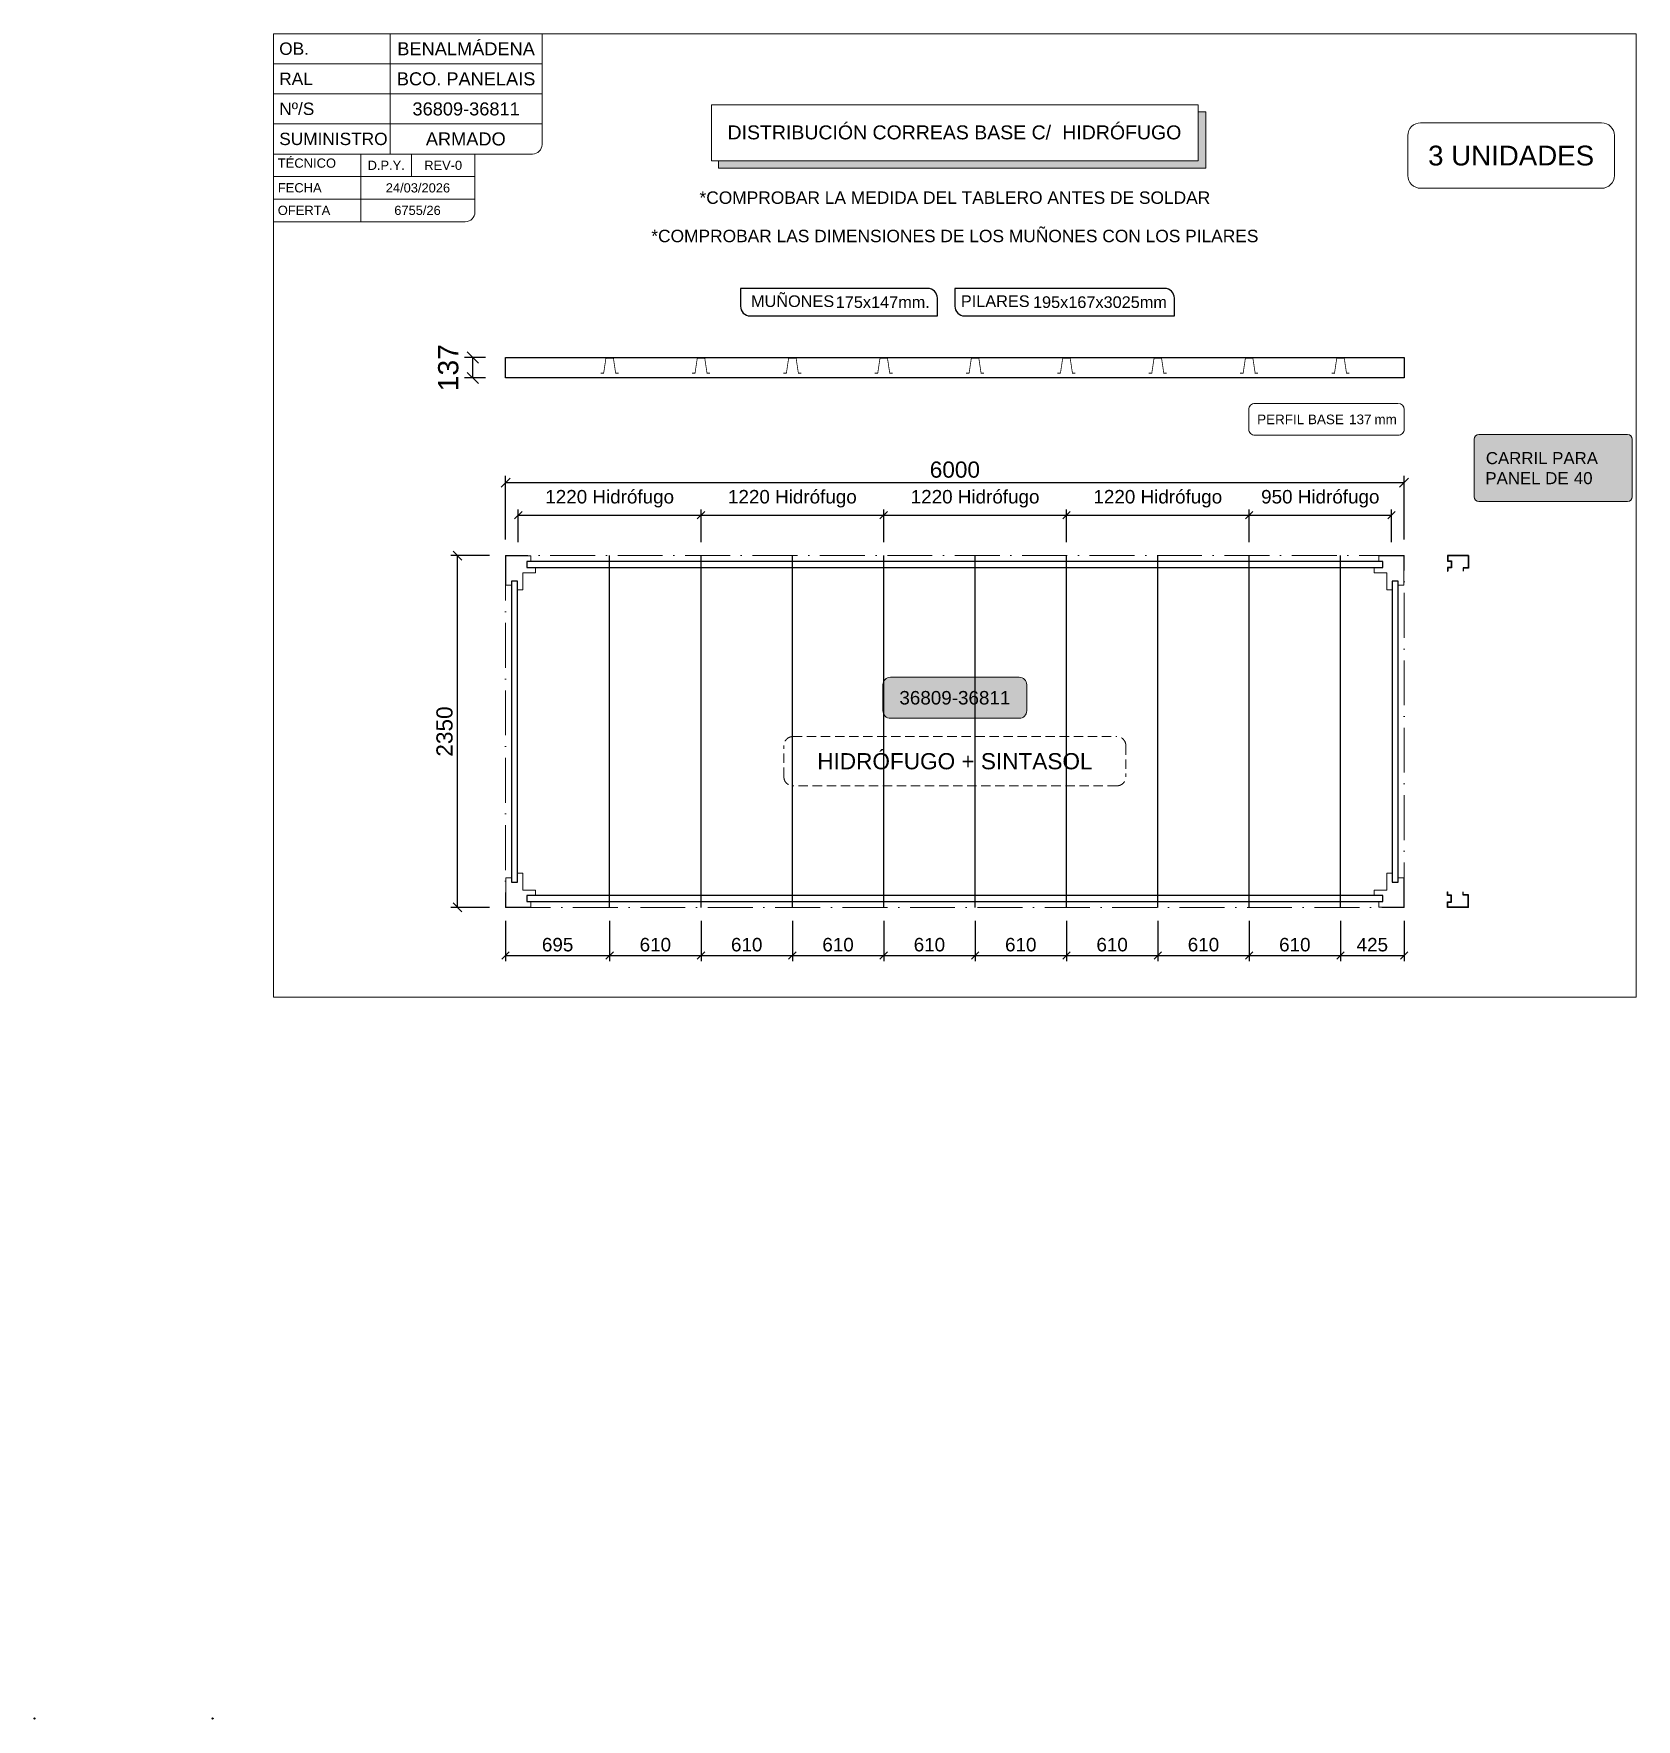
# Model space of a CAD drawing. Header units: millimetres. Extents: x 392289 to 424945, y -116011 to -104754.
# Drawn here: x 392289 to 402990, y -116011 to -104754 of the extents above; entities outside this region: 2.
import ezdxf
from ezdxf.enums import TextEntityAlignment as Align

# ---------------------------------------------------------------- set-up
doc = ezdxf.new("R2010")
doc.units = ezdxf.units.MM
doc.header["$LTSCALE"] = 25
doc.header["$PDMODE"] = 35
doc.header["$PDSIZE"] = 5
for name, pattern in [('ACAD_ISO10W100', [18, 12, -3, 0, -3]), ('TRAZO_Y_PUNTO', [1, 0.5, -0.25, 0, -0.25]), ('TRAZOS2', [0.375, 0.25, -0.125])]:
    doc.linetypes.add(name, pattern=pattern)
for name, color, linetype in [('_A-SOMBREJAT BLANC', 7, 'Continuous'), ('ALZ-CER-DIB', 8, 'Continuous'), ('ALZ-EST-BA-DIB', 3, 'Continuous'), ('CARRIL', 8, 'Continuous'), ('CORREAS', 4, 'Continuous'), ('PL-CER-DIB', 3, 'Continuous'), ('PL-EST-BA-EJE', 8, 'TRAZO_Y_PUNTO'), ('SOMBRAS', 7, 'Continuous'), ('TEXTO', 2, 'Continuous')]:
    doc.layers.add(name, color=color, linetype=linetype)
for name, color, linetype, lineweight in [('Cotas', 1, 'Continuous', 13), ('PL-LIM-CASETA', 8, 'ACAD_ISO10W100', 9), ('PL-PILARES', 2, 'Continuous', 18)]:
    doc.layers.add(name, color=color, linetype=linetype, lineweight=lineweight)
doc.styles.add('ARIAL', font='arial.ttf')
doc.styles.get("Standard").update_dxf_attribs({"font": 'arial.ttf'})
doc.dimstyles.new('PMP-T-50', dxfattribs={"dimscale": 50, "dimtxt": 1.8, "dimasz": 1, "dimexe": 0.75, "dimexo": 1.8, "dimgap": 0.5400000000000001, "dimtad": 1, "dimdec": 0, "dimtxsty": 'ARIAL', "dimblk1": 'OBLIQUE', "dimblk2": 'OBLIQUE', "dimsah": 1, "dimcen": 1, "dimdle": 0.75, "dimazin": 3, "dimtfac": 1, "dimtdec": 0, "dimtmove": 0, "dimatfit": 3, "dimldrblk": 'OBLIQUE'})
doc.dimstyles.new('PMP-T-60', dxfattribs={"dimscale": 60, "dimtxt": 1.8, "dimasz": 1, "dimexe": 0.75, "dimexo": 1.8, "dimgap": 0.5400000000000001, "dimtad": 1, "dimdec": 0, "dimtxsty": 'ARIAL', "dimblk1": 'OBLIQUE', "dimblk2": 'OBLIQUE', "dimsah": 1, "dimcen": 1, "dimdle": 0.75, "dimazin": 3, "dimtfac": 1, "dimtdec": 0, "dimtmove": 0, "dimatfit": 3, "dimldrblk": 'OBLIQUE'})
doc.dimstyles.new('PMP-T-75', dxfattribs={"dimscale": 75, "dimtxt": 1.8, "dimasz": 1, "dimexe": 0.75, "dimexo": 1.8, "dimgap": 0.5400000000000001, "dimtad": 1, "dimdec": 0, "dimtxsty": 'ARIAL', "dimblk1": 'OBLIQUE', "dimblk2": 'OBLIQUE', "dimsah": 1, "dimcen": 1, "dimdle": 0.75, "dimazin": 3, "dimtfac": 1, "dimtdec": 0, "dimtmove": 0, "dimatfit": 3, "dimldrblk": 'OBLIQUE'})

# ---------------------------------------------------------------- blocks, each defined once
blk = doc.blocks.new('PL - pilar 2300')
at = {"layer": 'PL-PILARES'}
for p, q in [((-200, -79.99999999997091), (-141.9999999998836, -80)), ((-200, -79.99999999997091), (-200, -114.9999999999709)), ((-169, -2.0000000000291), (-169, -40.0000000000291)), ((-2, -2.0000000000291), (-169, -2.0000000000291)), ((-169, -40.0000000000291), (-141.9999999999418, -40)), ((-141.9999999999418, -40), (-141.9999999998836, -80)), ((0, -1.45519e-11), (-2, -1.45519e-11)), ((-2, -197.0000000000291), (-2, -2.0000000000291)), ((-200, -114.9999999999709), (-114.9999999999418, -114.9999999999709)), ((-114.9999999998836, -228.0000000000291), (-114.9999999999418, -114.9999999999709)), ((-40, -170.0000000000291), (-79.99999999994179, -170.0000000000291)), ((-79.99999999994179, -170.0000000000291), (-79.99999999994179, -228.0000000000291)), ((-40, -170.0000000000291), (-40, -197.0000000000291)), ((-79.99999999988357, -228.0000000000291), (-114.9999999998836, -228.0000000000291))]:
    blk.add_line(p, q, dxfattribs=at)
blk.add_lwpolyline([(-40, -197.0000000000291), (-2, -197.0000000000291)], dxfattribs=at)
blk = doc.blocks.new('_OBLIQUE')
at = {"color": 0, "linetype": 'ByBlock'}
blk.add_line((-0.5, -0.5), (0.5, 0.5), dxfattribs=at)
blk = doc.blocks.new('*D1')
for p, q in [((395440, -110679.4), (395440, -110947.9)), ((396135, -110679.4), (396135, -110947.9)), ((395440, -110910.4), (396135, -110910.4))]:
    blk.add_line(p, q)
at = {"layer": 'Defpoints'}
for p in [(395440, -110589.4), (396135, -110589.4), (395440, -110910.4)]:
    blk.add_point(p, dxfattribs=at)
at = {"layer": 'Cotas', "xscale": 50, "yscale": 50, "rotation": 180}
blk.add_blockref('_OBLIQUE', (395440, -110910.4), dxfattribs=at)
at = {"layer": 'Cotas', "xscale": 50, "yscale": 50}
blk.add_blockref('_OBLIQUE', (396135, -110910.4), dxfattribs=at)
at = {"layer": 'Cotas', "insert": (395787.5, -110838.4), "char_height": 90, "attachment_point": 5, "style": 'ARIAL'}
blk.add_mtext('695', dxfattribs=at)
blk = doc.blocks.new('*D52')
for p, q in [((396135, -110679.4), (396135, -110947.9)), ((396745, -110679.4), (396745, -110947.9)), ((396135, -110910.4), (396745, -110910.4))]:
    blk.add_line(p, q)
at = {"layer": 'Defpoints'}
for p in [(396135, -110589.4), (396745, -110589.4), (396135, -110910.4)]:
    blk.add_point(p, dxfattribs=at)
at = {"layer": 'Cotas', "xscale": 50, "yscale": 50, "rotation": 180}
blk.add_blockref('_OBLIQUE', (396135, -110910.4), dxfattribs=at)
at = {"layer": 'Cotas', "xscale": 50, "yscale": 50}
blk.add_blockref('_OBLIQUE', (396745, -110910.4), dxfattribs=at)
at = {"layer": 'Cotas', "insert": (396440, -110838.4), "char_height": 90, "attachment_point": 5, "style": 'ARIAL'}
blk.add_mtext('610', dxfattribs=at)
blk = doc.blocks.new('*D53')
for p, q in [((396745, -110679.4), (396745, -110947.9)), ((397355, -110679.4), (397355, -110947.9)), ((396745, -110910.4), (397355, -110910.4))]:
    blk.add_line(p, q)
at = {"layer": 'Defpoints'}
for p in [(396745, -110589.4), (397355, -110589.4), (396745, -110910.4)]:
    blk.add_point(p, dxfattribs=at)
at = {"layer": 'Cotas', "xscale": 50, "yscale": 50, "rotation": 180}
blk.add_blockref('_OBLIQUE', (396745, -110910.4), dxfattribs=at)
at = {"layer": 'Cotas', "xscale": 50, "yscale": 50}
blk.add_blockref('_OBLIQUE', (397355, -110910.4), dxfattribs=at)
at = {"layer": 'Cotas', "insert": (397050, -110838.4), "char_height": 90, "attachment_point": 5, "style": 'ARIAL'}
blk.add_mtext('610', dxfattribs=at)
blk = doc.blocks.new('*D69')
for p, q in [((397355, -110679.4), (397355, -110947.9)), ((397965, -110679.4), (397965, -110947.9)), ((397355, -110910.4), (397965, -110910.4))]:
    blk.add_line(p, q)
at = {"layer": 'Defpoints'}
for p in [(397355, -110589.4), (397965, -110589.4), (397355, -110910.4)]:
    blk.add_point(p, dxfattribs=at)
at = {"layer": 'Cotas', "xscale": 50, "yscale": 50, "rotation": 180}
blk.add_blockref('_OBLIQUE', (397355, -110910.4), dxfattribs=at)
at = {"layer": 'Cotas', "xscale": 50, "yscale": 50}
blk.add_blockref('_OBLIQUE', (397965, -110910.4), dxfattribs=at)
at = {"layer": 'Cotas', "insert": (397660, -110838.4), "char_height": 90, "attachment_point": 5, "style": 'ARIAL'}
blk.add_mtext('610', dxfattribs=at)
blk = doc.blocks.new('*D70')
for p, q in [((397965, -110679.4), (397965, -110947.9)), ((398575, -110679.4), (398575, -110947.9)), ((397965, -110910.4), (398575, -110910.4))]:
    blk.add_line(p, q)
at = {"layer": 'Defpoints'}
for p in [(397965, -110589.4), (398575, -110589.4), (397965, -110910.4)]:
    blk.add_point(p, dxfattribs=at)
at = {"layer": 'Cotas', "xscale": 50, "yscale": 50, "rotation": 180}
blk.add_blockref('_OBLIQUE', (397965, -110910.4), dxfattribs=at)
at = {"layer": 'Cotas', "xscale": 50, "yscale": 50}
blk.add_blockref('_OBLIQUE', (398575, -110910.4), dxfattribs=at)
at = {"layer": 'Cotas', "insert": (398270, -110838.4), "char_height": 90, "attachment_point": 5, "style": 'ARIAL'}
blk.add_mtext('610', dxfattribs=at)
blk = doc.blocks.new('*D71')
for p, q in [((398575, -110679.4), (398575, -110947.9)), ((399185, -110679.4), (399185, -110947.9)), ((398575, -110910.4), (399185, -110910.4))]:
    blk.add_line(p, q)
at = {"layer": 'Defpoints'}
for p in [(398575, -110589.4), (399185, -110589.4), (398575, -110910.4)]:
    blk.add_point(p, dxfattribs=at)
at = {"layer": 'Cotas', "xscale": 50, "yscale": 50, "rotation": 180}
blk.add_blockref('_OBLIQUE', (398575, -110910.4), dxfattribs=at)
at = {"layer": 'Cotas', "xscale": 50, "yscale": 50}
blk.add_blockref('_OBLIQUE', (399185, -110910.4), dxfattribs=at)
at = {"layer": 'Cotas', "insert": (398880, -110838.4), "char_height": 90, "attachment_point": 5, "style": 'ARIAL'}
blk.add_mtext('610', dxfattribs=at)
blk = doc.blocks.new('*D72')
for p, q in [((399185, -110679.4), (399185, -110947.9)), ((399795, -110679.4), (399795, -110947.9)), ((399185, -110910.4), (399795, -110910.4))]:
    blk.add_line(p, q)
at = {"layer": 'Defpoints'}
for p in [(399185, -110589.4), (399795, -110589.4), (399185, -110910.4)]:
    blk.add_point(p, dxfattribs=at)
at = {"layer": 'Cotas', "xscale": 50, "yscale": 50, "rotation": 180}
blk.add_blockref('_OBLIQUE', (399185, -110910.4), dxfattribs=at)
at = {"layer": 'Cotas', "xscale": 50, "yscale": 50}
blk.add_blockref('_OBLIQUE', (399795, -110910.4), dxfattribs=at)
at = {"layer": 'Cotas', "insert": (399490, -110838.4), "char_height": 90, "attachment_point": 5, "style": 'ARIAL'}
blk.add_mtext('610', dxfattribs=at)
blk = doc.blocks.new('*D73')
for p, q in [((399795, -110679.4), (399795, -110947.9)), ((400405, -110679.4), (400405, -110947.9)), ((399795, -110910.4), (400405, -110910.4))]:
    blk.add_line(p, q)
at = {"layer": 'Defpoints'}
for p in [(399795, -110589.4), (400405, -110589.4), (399795, -110910.4)]:
    blk.add_point(p, dxfattribs=at)
at = {"layer": 'Cotas', "xscale": 50, "yscale": 50, "rotation": 180}
blk.add_blockref('_OBLIQUE', (399795, -110910.4), dxfattribs=at)
at = {"layer": 'Cotas', "xscale": 50, "yscale": 50}
blk.add_blockref('_OBLIQUE', (400405, -110910.4), dxfattribs=at)
at = {"layer": 'Cotas', "insert": (400100, -110838.4), "char_height": 90, "attachment_point": 5, "style": 'ARIAL'}
blk.add_mtext('610', dxfattribs=at)
blk = doc.blocks.new('*D74')
for p, q in [((400405, -110679.4), (400405, -110947.9)), ((401015, -110679.4), (401015, -110947.9)), ((400405, -110910.4), (401015, -110910.4))]:
    blk.add_line(p, q)
at = {"layer": 'Defpoints'}
for p in [(400405, -110589.4), (401015, -110589.4), (400405, -110910.4)]:
    blk.add_point(p, dxfattribs=at)
at = {"layer": 'Cotas', "xscale": 50, "yscale": 50, "rotation": 180}
blk.add_blockref('_OBLIQUE', (400405, -110910.4), dxfattribs=at)
at = {"layer": 'Cotas', "xscale": 50, "yscale": 50}
blk.add_blockref('_OBLIQUE', (401015, -110910.4), dxfattribs=at)
at = {"layer": 'Cotas', "insert": (400710, -110838.4), "char_height": 90, "attachment_point": 5, "style": 'ARIAL'}
blk.add_mtext('610', dxfattribs=at)
blk = doc.blocks.new('*D75')
for p, q in [((401015, -110679.4), (401015, -110947.9)), ((401440, -110679.4), (401440, -110947.9)), ((401015, -110910.4), (401440, -110910.4))]:
    blk.add_line(p, q)
at = {"layer": 'Defpoints'}
for p in [(401015, -110589.4), (401440, -110589.4), (401015, -110910.4)]:
    blk.add_point(p, dxfattribs=at)
at = {"layer": 'Cotas', "xscale": 50, "yscale": 50, "rotation": 180}
blk.add_blockref('_OBLIQUE', (401015, -110910.4), dxfattribs=at)
at = {"layer": 'Cotas', "xscale": 50, "yscale": 50}
blk.add_blockref('_OBLIQUE', (401440, -110910.4), dxfattribs=at)
at = {"layer": 'Cotas', "insert": (401227.5, -110838.4), "char_height": 90, "attachment_point": 5, "style": 'ARIAL'}
blk.add_mtext('425', dxfattribs=at)
blk = doc.blocks.new('*D76')
for p, q in [((395440, -108131.4), (395440, -107707.4)), ((401440, -108131.4), (401440, -107707.4)), ((395440, -107752.4), (401440, -107752.4))]:
    blk.add_line(p, q)
at = {"layer": 'Defpoints'}
for p in [(395440, -107752.4), (395440, -108239.4), (401440, -108239.4)]:
    blk.add_point(p, dxfattribs=at)
at = {"layer": 'Cotas', "xscale": 60, "yscale": 60, "rotation": 180}
blk.add_blockref('_OBLIQUE', (395440, -107752.4), dxfattribs=at)
at = {"layer": 'Cotas', "xscale": 60, "yscale": 60}
blk.add_blockref('_OBLIQUE', (401440, -107752.4), dxfattribs=at)
at = {"layer": 'Cotas', "insert": (398440, -107666), "char_height": 108, "attachment_point": 5, "style": 'ARIAL'}
blk.add_mtext('6000', dxfattribs=at)
blk = doc.blocks.new('*D77')
for p, q in [((395525, -108149.4), (395525, -107931.9)), ((396745, -108149.4), (396745, -107931.9)), ((395525, -107969.4), (396745, -107969.4))]:
    blk.add_line(p, q)
at = {"layer": 'Defpoints'}
for p in [(395525, -107969.4), (395525, -108239.4), (396745, -108239.4)]:
    blk.add_point(p, dxfattribs=at)
at = {"layer": 'Cotas', "xscale": 50, "yscale": 50, "rotation": 180}
blk.add_blockref('_OBLIQUE', (395525, -107969.4), dxfattribs=at)
at = {"layer": 'Cotas', "xscale": 50, "yscale": 50}
blk.add_blockref('_OBLIQUE', (396745, -107969.4), dxfattribs=at)
at = {"layer": 'Cotas', "insert": (396135, -107859.9), "char_height": 90, "attachment_point": 5, "style": 'ARIAL'}
blk.add_mtext('1220 Hidrófugo', dxfattribs=at)
blk = doc.blocks.new('*D78')
for p, q in [((396745, -108149.4), (396745, -107931.9)), ((397965, -108149.4), (397965, -107931.9)), ((396745, -107969.4), (397965, -107969.4))]:
    blk.add_line(p, q)
at = {"layer": 'Defpoints'}
for p in [(396745, -107969.4), (396745, -108239.4), (397965, -108239.4)]:
    blk.add_point(p, dxfattribs=at)
at = {"layer": 'Cotas', "xscale": 50, "yscale": 50, "rotation": 180}
blk.add_blockref('_OBLIQUE', (396745, -107969.4), dxfattribs=at)
at = {"layer": 'Cotas', "xscale": 50, "yscale": 50}
blk.add_blockref('_OBLIQUE', (397965, -107969.4), dxfattribs=at)
at = {"layer": 'Cotas', "insert": (397355, -107859.9), "char_height": 90, "attachment_point": 5, "style": 'ARIAL'}
blk.add_mtext('1220 Hidrófugo', dxfattribs=at)
blk = doc.blocks.new('*D252')
for p, q in [((397965, -108149.4), (397965, -107931.9)), ((399185, -108149.4), (399185, -107931.9)), ((397965, -107969.4), (399185, -107969.4))]:
    blk.add_line(p, q)
at = {"layer": 'Defpoints'}
for p in [(397965, -107969.4), (397965, -108239.4), (399185, -108239.4)]:
    blk.add_point(p, dxfattribs=at)
at = {"layer": 'Cotas', "xscale": 50, "yscale": 50, "rotation": 180}
blk.add_blockref('_OBLIQUE', (397965, -107969.4), dxfattribs=at)
at = {"layer": 'Cotas', "xscale": 50, "yscale": 50}
blk.add_blockref('_OBLIQUE', (399185, -107969.4), dxfattribs=at)
at = {"layer": 'Cotas', "insert": (398575, -107859.9), "char_height": 90, "attachment_point": 5, "style": 'ARIAL'}
blk.add_mtext('1220 Hidrófugo', dxfattribs=at)
blk = doc.blocks.new('*D253')
for p, q in [((399185, -108149.4), (399185, -107931.9)), ((400405, -108149.4), (400405, -107931.9)), ((399185, -107969.4), (400405, -107969.4))]:
    blk.add_line(p, q)
at = {"layer": 'Defpoints'}
for p in [(399185, -107969.4), (399185, -108239.4), (400405, -108239.4)]:
    blk.add_point(p, dxfattribs=at)
at = {"layer": 'Cotas', "xscale": 50, "yscale": 50, "rotation": 180}
blk.add_blockref('_OBLIQUE', (399185, -107969.4), dxfattribs=at)
at = {"layer": 'Cotas', "xscale": 50, "yscale": 50}
blk.add_blockref('_OBLIQUE', (400405, -107969.4), dxfattribs=at)
at = {"layer": 'Cotas', "insert": (399795, -107859.9), "char_height": 90, "attachment_point": 5, "style": 'ARIAL'}
blk.add_mtext('1220 Hidrófugo', dxfattribs=at)
blk = doc.blocks.new('*D254')
for p, q in [((400405, -108149.4), (400405, -107931.9)), ((401355, -108149.4), (401355, -107931.9)), ((400405, -107969.4), (401355, -107969.4))]:
    blk.add_line(p, q)
at = {"layer": 'Defpoints'}
for p in [(400405, -107969.4), (400405, -108239.4), (401355, -108239.4)]:
    blk.add_point(p, dxfattribs=at)
at = {"layer": 'Cotas', "xscale": 50, "yscale": 50, "rotation": 180}
blk.add_blockref('_OBLIQUE', (400405, -107969.4), dxfattribs=at)
at = {"layer": 'Cotas', "xscale": 50, "yscale": 50}
blk.add_blockref('_OBLIQUE', (401355, -107969.4), dxfattribs=at)
at = {"layer": 'Cotas', "insert": (400880, -107859.9), "char_height": 90, "attachment_point": 5, "style": 'ARIAL'}
blk.add_mtext('950 Hidrófugo', dxfattribs=at)
blk = doc.blocks.new('*D255')
for p, q in [((395332, -108239.4), (395074, -108239.4)), ((395119, -110589.4), (395119, -108239.4)), ((395332, -110589.4), (395074, -110589.4))]:
    blk.add_line(p, q)
at = {"layer": 'Defpoints'}
for p in [(395440, -108239.4), (395119, -110589.4), (395440, -110589.4)]:
    blk.add_point(p, dxfattribs=at)
at = {"layer": 'Cotas', "xscale": 60, "yscale": 60}
for p, rotation in [((395119, -108239.4), 90), ((395119, -110589.4), 270)]:
    blk.add_blockref('_OBLIQUE', p, dxfattribs=dict(at, rotation=rotation))
at = {"layer": 'Cotas', "insert": (395032.6, -109414.4), "char_height": 108, "attachment_point": 5, "rotation": 90, "style": 'ARIAL'}
blk.add_mtext('2350', dxfattribs=at)
blk = doc.blocks.new('CORREA BASE')
at = {"layer": 'ALZ-CER-DIB', "const_width": 5}
blk.add_lwpolyline([(-60, -100), (-40, -100), (-25, 0), (25, 0), (40, -100), (60, -100)], dxfattribs=at)
blk = doc.blocks.new('*D318')
for p, q in [((395305, -106916.4), (395165.75, -106916.4)), ((395222, -107053.4), (395222, -106916.4)), ((395305, -107053.4), (395165.75, -107053.4))]:
    blk.add_line(p, q)
at = {"layer": 'Defpoints'}
for p in [(395440, -106916.4), (395222, -107053.4), (395440, -107053.4)]:
    blk.add_point(p, dxfattribs=at)
at = {"layer": 'Cotas', "xscale": 75, "yscale": 75}
for p, rotation in [((395222, -106916.4), 270), ((395222, -107053.4), 90)]:
    blk.add_blockref('_OBLIQUE', p, dxfattribs=dict(at, rotation=rotation))
at = {"layer": 'Cotas', "insert": (395057.75, -106984.9), "char_height": 135, "attachment_point": 5, "rotation": 90, "style": 'ARIAL'}
blk.add_mtext('137', dxfattribs=at)
blk = doc.blocks.new('RECUADRO H PERFIL BASE Xmm')
at = {"layer": 'Cotas', "color": 4}
blk.add_lwpolyline([(-996.3547588953516, 106.3174893479154), (-41.34864671132527, 106.3174893479154, -0.4142135623730951), (0, 64.96884263664833), (0, -64.96884263664833, -0.4142135623730951), (-41.34864671132527, -106.3174893479154), (-996.3547588953516, -106.3174893479154, -0.4142135623730951), (-1037.70340560656, -64.96884263664833), (-1037.70340560656, 64.96884263664833, -0.4142135623730951)], format="xyb", close=True, dxfattribs=at)
at = {"layer": 'TEXTO', "color": 4, "style": 'ARIAL'}
for s, p in [('PERFIL BASE', (-981.7459112281794, -32.14687481688452)), ('mm', (-198.6054207630805, -32.14687481688452))]:
    blk.add_text(s, height=64.29374963378903, dxfattribs=at).set_placement(p)
blk.add_attdef('HBASE', text='', height=64.29374963378903, dxfattribs=at).set_placement((-367.7164143821574, -51.1806315297581), align=Align.BOTTOM_LEFT)
blk = doc.blocks.new('RECUADROS MEDIDAS PILARES - MUÑONES')
at = {"layer": 'TEXTO', "color": 5}
for points in [[(-181.7848605138133, 0), (-1431.506919385923, 0), (-1431.506919385923, -118.572536593565, 0.4142135623730951), (-1366.661986156832, -183.417469822627), (-116.9399272845476, -183.417469822627), (-116.9399272845476, -64.84493322912022, 0.4142135623730951)], [(1401.150586014671, 0), (0, 0), (0, -118.572536593565, 0.4142135623730951), (64.84493322909111, -183.417469822627), (1465.995519243588, -183.417469822627), (1465.995519243588, -64.84493322912022, 0.4142135623730951)]]:
    blk.add_lwpolyline(points, format="xyb", close=True, dxfattribs=at)
at = {"layer": 'TEXTO', "color": 5, "style": 'ARIAL'}
for s, p in [(' MUÑONES ', (-1391.560626826074, -124.1830782154284)), ('PILARES ', (39.94629256002372, -124.1830782154284))]:
    blk.add_text(s, height=77.8139198748949, dxfattribs=at).set_placement(p)
for tag, p in [('MUÑONES', (-167.1637285270844, -91.70873491129896)), ('PILARES', (1415.771718001051, -91.70873491129896))]:
    blk.add_attdef(tag, text='', height=77.8139198748949, dxfattribs=at).set_placement(p, align=Align.MIDDLE_RIGHT)
blk = doc.blocks.new('RECUADRO TÍTULO PLANO')
at = {"layer": '_A-SOMBREJAT BLANC'}
h = blk.add_hatch(color=7, dxfattribs=at)
h.dxf.hatch_style = 1
h.paths.add_polyline_path([(1676.562965167686, -47.15003236467601), (1625.051092675828, -47.15003236467601), (1625.051092675828, -374.2477432525484), (-1577.90106031124, -374.2477432525484), (-1577.90106031124, -421.3977756172243), (1676.562965167686, -421.3977756172243)])
at = {"layer": 'Cotas'}
blk.add_lwpolyline([(-1625.051092675828, 0), (1625.051092675828, 0), (1625.051092675828, -374.2477432525484), (-1625.051092675828, -374.2477432525484)], close=True, dxfattribs=at)
blk.add_lwpolyline([(1625.051092675828, -47.15003236467601), (1676.562965167686, -47.15003236467601), (1676.562965167686, -421.3977756172243), (-1577.90106031124, -421.3977756172243), (-1577.90106031124, -374.2477432525484)], dxfattribs=at)
at = {"layer": 'TEXTO', "style": 'ARIAL'}
blk.add_text('DISTRIBUCIÓN CORREAS BASE C/', height=93.09413147860595, dxfattribs=at).set_placement((-1517.966445282858, -229.8752468653838))
blk.add_attdef('TABLERO', (717.3500722852768, -229.8752468653983), '', height=93.09413147860595, dxfattribs=at)
blk = doc.blocks.new('RECUADRO NÚMERO DE UD (MÓDULOS) NUMERO SERIE')
at = {"layer": 'Cotas', "color": 6}
blk.add_lwpolyline([(-604.5467599338735, 218.6583502332942), (604.5467599336407, 218.658350233236, -0.4142135623730951), (689.5866431149769, 133.6184670520742), (689.5866431149769, -133.6184670520451, -0.4142135623730951), (604.5467599336407, -218.6583502332651), (-604.5467599338735, -218.6583502332069, -0.4142135623730951), (-689.5866431149769, -133.6184670520451), (-689.5866431149769, 133.6184670520742, -0.4142135623730951)], format="xyb", close=True, dxfattribs=at)
at = {"layer": 'TEXTO', "color": 6, "style": 'ARIAL'}
blk.add_attdef('4UNIDADES_1UNIDAD', text='', height=132.2300339432307, dxfattribs=at).set_placement((5.82077e-11, 1.45519e-11), align=Align.MIDDLE_CENTER)
blk = doc.blocks.new('CARRIL PARA PANEL DE Xmm')
at = {"layer": '_A-SOMBREJAT BLANC', "transparency": 33554495}
h = blk.add_hatch(color=3, dxfattribs=at)
h.dxf.hatch_style = 1
edge = h.paths.add_edge_path()
edge.add_line((22.15878310450353, 437.3994974235393), (1014.679533042188, 437.3994974235393))
edge.add_arc((1014.679533042188, 406.0622458585859), 31.33725156495331, -2.8421709430404007e-13, 89.99999999999977, ccw=False)
edge.add_line((1046.016784607141, 406.0622458585858), (1046.016784607141, 22.15878310422704))
edge.add_arc((1014.679533042188, 22.15878310422687), 31.33725156495325, -89.99999999999977, 2.8421709430404007e-13, ccw=False)
edge.add_line((1014.679533042188, -9.178468460726435), (22.15878310450353, -9.178468460726435))
edge.add_arc((22.15878310450353, 22.15878310422704), 31.33725156495347, 180, 270, ccw=False)
edge.add_line((-9.178468460449947, 22.15878310422704), (-9.178468460449947, 406.0622458585858))
edge.add_arc((22.15878310450353, 406.0622458585858), 31.33725156495348, 90, 180, ccw=False)
at = {"layer": 'Cotas', "color": 2, "elevation": 14394.58967002658}
blk.add_lwpolyline([(22.15878310450353, 437.3994974235393), (1014.679533042188, 437.3994974235393, -0.4142135623730951), (1046.016784607141, 406.0622458585858), (1046.016784607141, 22.15878310422704, -0.4142135623730951), (1014.679533042188, -9.178468460726435), (22.15878310450353, -9.178468460726435, -0.4142135623730951), (-9.178468460449947, 22.15878310422704), (-9.178468460449947, 406.0622458585858, -0.4142135623730951)], format="xyb", close=True, dxfattribs=at)
at = {"layer": 'TEXTO', "style": 'ARIAL'}
for s, p in [('CARRIL PARA', (68.08760014281143, 240.2176428178063, 14394.58967002658)), ('PANEL DE', (65.0172483328497, 106.2552692050667, 14394.58967002658))]:
    blk.add_text(s, height=80.377424167644, dxfattribs=at).set_placement(p)
blk.add_attdef('CARRIL', text='', height=80.377424167644, dxfattribs=at).set_placement((655.6558651892701, 82.4600426779507), align=Align.BOTTOM_LEFT)
blk = doc.blocks.new('CORTE CARRIL CARA LARGA')
at = {"layer": 'PL-CER-DIB'}
for p, q in [((-140, 105), (-138, 105)), ((-36, 82), (-36, 105)), ((-34, 105), (-36, 105)), ((-2, 82), (-36, 82)), ((-34, 84), (-34, 105)), ((0, 84), (-34, 84)), ((-2, 2), (-2, 82)), ((0, 0), (0, 84))]:
    blk.add_line(p, q, dxfattribs=at)
for points in [[(0, 0), (-140, 0), (-140, 38), (-115, 38), (-115, 80), (-140, 80), (-140, 105)], [(-2, 2), (-138, 2), (-138, 36), (-113, 36), (-113, 82), (-138, 82), (-138, 105)]]:
    blk.add_lwpolyline(points, dxfattribs=at)
blk = doc.blocks.new('RECUADRO TABLERO Y SUELO')
at = {"layer": 'Cotas', "linetype": 'TRAZOS2', "ltscale": 10, "transparency": 33554559}
blk.add_lwpolyline([(-1081.597046915442, 164.5221550817659), (1081.597046915267, 164.5221550817659, -0.4142135623730951), (1141.546507990686, 104.5726940063759), (1141.546507990686, -104.5726940063468, -0.4142135623730951), (1081.597046915267, -164.5221550817659), (-1081.597046915442, -164.5221550817659, -0.4142135623730951), (-1141.546507990744, -104.5726940063468), (-1141.546507990744, 104.5726940063759, -0.4142135623730951)], format="xyb", close=True, dxfattribs=at)
at = {"layer": 'TEXTO', "style": 'ARIAL'}
blk.add_attdef('TABLERO_SUELO', text='', height=107.909, dxfattribs=at).set_placement((0, 0), align=Align.MIDDLE_CENTER)
blk = doc.blocks.new('BLOQUE NÚMERO SERIE')
at = {"layer": 'SOMBRAS', "transparency": 33554495}
h = blk.add_hatch(color=3, dxfattribs=at)
h.dxf.hatch_style = 1
edge = h.paths.add_edge_path()
edge.add_arc((-429.924127841863, 87.21737621192), 50.00000000008729, 89.99999999989988, 179.9999999998999)
edge.add_line((-479.9241278419502, 87.21737621200737), (-479.9241278419502, -87.21737621199283))
edge.add_arc((-429.9241278418629, -87.21737621190547), 50.00000000008731, 180.0000000001, 270.0000000001001)
edge.add_line((-429.9241278417756, -137.2173762119928), (429.9241278416594, -137.2173762119928))
edge.add_arc((429.9241278417175, -87.21737621193466), 50.00000000005811, 269.9999999999333, 359.9999999999334)
edge.add_line((479.9241278417756, -87.21737621199281), (479.9241278417756, 87.21737621200737))
edge.add_arc((429.9241278417176, 87.21737621194919), 50.00000000005804, 6.66522e-11, 90.0000000000667)
edge.add_line((429.9241278416594, 137.2173762120073), (-429.9241278417757, 137.2173762120073))
at = {"layer": 'Cotas', "color": 2}
blk.add_lwpolyline([(-429.9241278417756, 137.2173762120073, 0.4142135623730951), (-479.9241278419502, 87.21737621200737), (-479.9241278419502, -87.21737621199281, 0.4142135623730951), (-429.9241278417756, -137.2173762119928), (429.9241278416594, -137.2173762119928, 0.4142135623730951), (479.9241278417756, -87.21737621199281), (479.9241278417756, 87.21737621200737, 0.4142135623730951), (429.9241278416594, 137.2173762120073)], format="xyb", close=True, dxfattribs=at)
at = {"layer": 'TEXTO', "style": 'ARIAL'}
blk.add_attdef('SERIE', text='', height=90, dxfattribs=at).set_placement((-1.164153e-10, 1.45519e-11), align=Align.MIDDLE_CENTER)

msp = doc.modelspace()

# ---------------------------------------------------------------- linework, layer by layer
at = {"layer": 'ALZ-EST-BA-DIB'}
for p, q in [((395440, -107053.4), (395440, -106916.4)), ((395440, -106916.4), (401440, -106916.4)), ((401440, -106916.4), (401440, -107053.4)), ((401440, -107053.4), (395440, -107053.4))]:
    msp.add_line(p, q, dxfattribs=at)
at = {"layer": 'CARRIL', "color": 8}
for points in [[(395582, -108319.4), (401298, -108319.4), (401298, -108279.4), (395582, -108279.4)], [(395480, -110419.4), (395520, -110419.4), (395520, -108409.4), (395480, -108409.4)], [(401360, -110419.4), (401400, -110419.4), (401400, -108409.4), (401360, -108409.4)], [(395582, -110549.4), (401298, -110549.4), (401298, -110509.4), (395582, -110509.4)]]:
    msp.add_lwpolyline(points, close=True, dxfattribs=at)
at = {"layer": 'CORREAS', "color": 4}
for p, q in [((396135, -110589.4), (396135, -108239.4)), ((396745, -110589.4), (396745, -108239.4)), ((397355, -110589.4), (397355, -108239.4)), ((397965, -110589.4), (397965, -108239.4)), ((398575, -110589.4), (398575, -108239.4)), ((399185, -110589.4), (399185, -108239.4)), ((399795, -110589.4), (399795, -108239.4)), ((400405, -110589.4), (400405, -108239.4)), ((401015, -110589.4), (401015, -108239.4))]:
    msp.add_line(p, q, dxfattribs=at)
at = {"layer": 'Cotas'}
for points in [[(393890, -104754.13858856223), (394669.148254259, -104754.13858856223), (394669.148254259, -104955.00990990037), (393890, -104955.00990990037)], [(393890, -111189.4), (402989.95467936696, -111189.4), (402989.95467936696, -104754.13858856223), (393890, -104754.13858856223)], [(394669.148254259, -104754.13858856223), (395683.63947689254, -104754.13858856223), (395683.63947689254, -104955.00990990037), (394669.148254259, -104955.00990990037)], [(393890, -104955.00990990037), (394669.148254259, -104955.00990990037), (394669.148254259, -105155.88123123864), (393890, -105155.88123123864)], [(394669.148254259, -104955.00990990037), (395683.63947689254, -104955.00990990037), (395683.63947689254, -105155.88123123864), (394669.148254259, -105155.88123123864)], [(393890, -105155.88123123864), (394669.148254259, -105155.88123123864), (394669.148254259, -105356.75255257677), (393890, -105356.75255257677)], [(394669.148254259, -105155.88123123864), (395683.63947689254, -105155.88123123864), (395683.63947689254, -105356.75255257677), (394669.148254259, -105356.75255257677)], [(393890, -105356.75255257677), (394669.148254259, -105356.75255257677), (394669.148254259, -105557.62387391506), (393890, -105557.62387391506)], [(393890, -105557.62387391506), (394474.3611906934, -105557.62387391506), (394474.3611906934, -105708.27736491874), (393890, -105708.27736491874)], [(394474.3611906934, -105557.62387391506), (395235.22960766894, -105557.62387391506), (395235.22960766894, -105708.27736491874), (394474.3611906934, -105708.27736491874)], [(394811.4437145221, -105557.62387391506), (394811.4437145221, -105708.27736491874)], [(393890, -105708.27736491874), (394474.3611906934, -105708.27736491874), (394474.3611906934, -105858.9308559224), (393890, -105858.9308559224)], [(394474.3611906934, -105708.27736491874), (395235.22960766894, -105708.27736491874), (395235.22960766894, -105858.9308559224), (394474.3611906934, -105858.9308559224)], [(393890, -105858.9308559224), (394474.3611906934, -105858.9308559224), (394474.3611906934, -106009.58434692607), (393890, -106009.58434692607)]]:
    msp.add_lwpolyline(points, close=True, dxfattribs=at)
for points in [[(394669.148254259, -105356.75255257677), (395683.63947689254, -105356.75255257677), (395683.63947689254, -105493.53786283136, -0.4142135623730951), (395619.5563882468, -105557.62387391506), (394669.148254259, -105557.62387391506)], [(394474.3611906934, -105858.9308559224), (395235.22960766894, -105858.9308559224), (395235.22960766894, -105945.49833584238, -0.4142135623730951), (395171.14651902387, -106009.58434692607), (394474.3611906934, -106009.58434692607)]]:
    msp.add_lwpolyline(points, format="xyb", close=True, dxfattribs=at)
at = {"layer": 'Cotas', "color": 2, "linetype": 'TRAZOS2', "ltscale": 10, "transparency": 33554559}
for centre, radius, start, end in [((424571.9177517883, -108471.2653280559, -14394.58967002657), 373.0226331726413, 89.92130593072571, 89.91736766576003), ((426836.2115231735, -112943.2687115738, 28789.17934005317), 4262.094759404697, 129.7436576926012, 140.0515685816065)]:
    msp.add_arc(centre, radius, start, end, dxfattribs=at)
at = {"layer": 'PL-EST-BA-EJE'}
for p in [(392294.2673136491, -116006.1672105483), (393484.267313649, -116006.1672105483, -1.0186341e-09)]:
    msp.add_point(p, dxfattribs=at)
at = {"layer": 'PL-LIM-CASETA'}
msp.add_lwpolyline([(395440, -110589.4), (401440, -110589.4), (401440, -108239.4), (395440, -108239.4)], close=True, dxfattribs=at)

# ---------------------------------------------------------------- block references
at = {"layer": 'ALZ-CER-DIB'}
for p in [(396135, -106921.12), (396745, -106921.12), (397355, -106921.12), (397965, -106921.12), (398575, -106921.12), (399185, -106921.12), (399795, -106921.12), (400405, -106921.12), (401015, -106921.12)]:
    msp.add_blockref('CORREA BASE', p, dxfattribs=at)
at = {"layer": 'Cotas'}
for name, p, values in [('RECUADRO TÍTULO PLANO', (398440, -105229.79999999999), {'TABLERO': 'HIDRÓFUGO'}), ('RECUADRO NÚMERO DE UD (MÓDULOS) NUMERO SERIE', (402154.2, -105567.79999999999), {'4UNIDADES_1UNIDAD': '3 UNIDADES'}), ('RECUADRO H PERFIL BASE Xmm', (401440, -107329.9), {'HBASE': '137'}), ('CARRIL PARA PANEL DE Xmm', (401917.4, -107868.9), {'CARRIL': '40'})]:
    msp.add_blockref(name, p, dxfattribs=at).add_auto_attribs(values)
at = {"layer": 'PL-CER-DIB', "xscale": -1, "rotation": 180}
msp.add_blockref('CORTE CARRIL CARA LARGA', (401869, -108239.4), dxfattribs=at)
at = {"layer": 'PL-CER-DIB'}
msp.add_blockref('CORTE CARRIL CARA LARGA', (401869, -110589.4), dxfattribs=at)
at = {"layer": 'PL-PILARES', "xscale": -1}
msp.add_blockref('PL - pilar 2300', (395440, -108239.4), dxfattribs=at)
at = {"layer": 'PL-PILARES'}
msp.add_blockref('PL - pilar 2300', (401440, -108239.4), dxfattribs=at)
at = {"layer": 'PL-PILARES', "rotation": 180}
msp.add_blockref('PL - pilar 2300', (395440, -110589.4), dxfattribs=at)
at = {"layer": 'PL-PILARES', "xscale": -1, "rotation": 180}
msp.add_blockref('PL - pilar 2300', (401440, -110589.4), dxfattribs=at)
at = {"layer": 'TEXTO'}
for name, p, values in [('RECUADROS MEDIDAS PILARES - MUÑONES', (398440, -106455.09999999999), {'PILARES': '195x167x3025mm', 'MUÑONES': '175x147mm.'}), ('BLOQUE NÚMERO SERIE', (398440, -109188.79999999999), {'SERIE': '36809-36811'}), ('RECUADRO TABLERO Y SUELO', (398440, -109612.7), {'TABLERO_SUELO': 'HIDRÓFUGO + SINTASOL'})]:
    msp.add_blockref(name, p, dxfattribs=at).add_auto_attribs(values)

# ---------------------------------------------------------------- texts
at = {"layer": 'TEXTO', "style": 'ARIAL'}
for s, p in [('BENALMÁDENA', (395176.3938655758, -104854.57424923129)), ('BCO. PANELAIS', (395176.3938655758, -105055.44557056957)), ('ARMADO', (395174.2527367435, -105456.81413299014))]:
    msp.add_text(s, height=86.98788027961012, dxfattribs=at).set_placement(p, align=Align.MIDDLE_CENTER)
at = {"layer": 'TEXTO', "color": 6, "style": 'ARIAL'}
msp.add_text('36809-36811', height=86.98788027961012, dxfattribs=at).set_placement((395176.3938655758, -105256.31689190773), align=Align.MIDDLE_CENTER)
at = {"layer": 'TEXTO', "color": 7, "style": 'ARIAL'}
for s, p in [('D.P.Y.', (394642.9024526079, -105632.95061941688)), ('REV-0', (395023.3366610956, -105632.95061941688)), ('24/03/2026', (394854.79539918125, -105783.60411042057))]:
    msp.add_text(s, height=61.435463227330914, dxfattribs=at).set_placement(p, align=Align.MIDDLE_CENTER)
at = {"layer": 'TEXTO'}
for s, p in [('*COMPROBAR LA MEDIDA DEL TABLERO ANTES DE SOLDAR', (398440, -105890.4)), ('*COMPROBAR LAS DIMENSIONES DE LOS MUÑONES CON LOS PILARES', (398440, -106146.4))]:
    msp.add_text(s, height=82.9, dxfattribs=at).set_placement(p, align=Align.CENTER)
at = {"layer": 'TEXTO', "color": 4, "style": 'ARIAL'}
msp.add_text('6755/26', height=61.435463227330914, dxfattribs=at).set_placement((394851.95861054875, -105933.78486554929), align=Align.MIDDLE_CENTER)
at = {"layer": 'TEXTO', "char_height": 82.52114604315031, "width": 1337.8338089290166, "attachment_point": 1}
for s, insert in [('OB.', (393928.61247017985, -104812.67609819442)), ('RAL', (393928.61247017985, -105013.54741953271)), ('Nº/S ', (393928.61247017985, -105214.41874087087)), ('SUMINISTRO', (393928.61247017985, -105415.29006220914))]:
    msp.add_mtext(s, dxfattribs=dict(at, insert=insert))
at = {"layer": 'TEXTO', "color": 7, "char_height": 61.89085953236262, "width": 1337.8338089290166, "attachment_point": 1}
for s, insert in [('TÉCNICO', (393918.95935263525, -105587.44597414057)), ('FECHA', (393918.95935263525, -105752.1804971429))]:
    msp.add_mtext(s, dxfattribs=dict(at, insert=insert))
at = {"layer": 'TEXTO', "color": 4, "insert": (393918.95935263525, -105902.83398814655), "char_height": 61.89085953236262, "width": 1337.8338089290166, "attachment_point": 1}
msp.add_mtext('OFERTA', dxfattribs=at)

# ---------------------------------------------------------------- dimensions: what is measured, and where the dimension line sits
at = {"layer": 'Cotas'}
for base, p1, p2, dimstyle, picture, middle in [((395222, -107053.4), (395440, -107053.4), (395440, -106916.4), 'PMP-T-75', '*D318', (395057.75, -106984.9)), ((395119, -110589.4), (395440, -110589.4), (395440, -108239.4), 'PMP-T-60', '*D255', (395032.6, -109414.4))]:
    dim = msp.add_linear_dim(base=base, p1=p1, p2=p2, angle=90, dimstyle=dimstyle, dxfattribs=at)
    dim.commit()
    dim.dimension.update_dxf_attribs({"geometry": picture, "text_midpoint": middle})
for base, p1, p2, dimstyle, picture, middle in [((395440, -107752.4), (395440, -108239.4), (401440, -108239.4), 'PMP-T-60', '*D76', (398440, -107666)), ((395440, -110910.4), (395440, -110589.4), (396135, -110589.4), 'PMP-T-50', '*D1', (395787.5, -110838.4)), ((396135, -110910.4), (396135, -110589.4), (396745, -110589.4), 'PMP-T-50', '*D52', (396440, -110838.4)), ((396745, -110910.4), (396745, -110589.4), (397355, -110589.4), 'PMP-T-50', '*D53', (397050, -110838.4)), ((397355, -110910.4), (397355, -110589.4), (397965, -110589.4), 'PMP-T-50', '*D69', (397660, -110838.4)), ((397965, -110910.4), (397965, -110589.4), (398575, -110589.4), 'PMP-T-50', '*D70', (398270, -110838.4)), ((398575, -110910.4), (398575, -110589.4), (399185, -110589.4), 'PMP-T-50', '*D71', (398880, -110838.4)), ((399185, -110910.4), (399185, -110589.4), (399795, -110589.4), 'PMP-T-50', '*D72', (399490, -110838.4)), ((399795, -110910.4), (399795, -110589.4), (400405, -110589.4), 'PMP-T-50', '*D73', (400100, -110838.4)), ((400405, -110910.4), (400405, -110589.4), (401015, -110589.4), 'PMP-T-50', '*D74', (400710, -110838.4)), ((401015, -110910.4), (401015, -110589.4), (401440, -110589.4), 'PMP-T-50', '*D75', (401227.5, -110838.4))]:
    dim = msp.add_linear_dim(base=base, p1=p1, p2=p2, dimstyle=dimstyle, dxfattribs=at)
    dim.commit()
    dim.dimension.update_dxf_attribs({"geometry": picture, "text_midpoint": middle})
for base, p1, p2, picture, middle in [((395525, -107969.4), (395525, -108239.4), (396745, -108239.4), '*D77', (396135, -107859.9)), ((396745, -107969.4), (396745, -108239.4), (397965, -108239.4), '*D78', (397355, -107859.9)), ((397965, -107969.4), (397965, -108239.4), (399185, -108239.4), '*D252', (398575, -107859.9)), ((399185, -107969.4), (399185, -108239.4), (400405, -108239.4), '*D253', (399795, -107859.9)), ((400405, -107969.4), (400405, -108239.4), (401355, -108239.4), '*D254', (400880, -107859.9))]:
    dim = msp.add_linear_dim(base=base, p1=p1, p2=p2, text='<> Hidrófugo', dimstyle='PMP-T-50', dxfattribs=at)
    dim.commit()
    dim.dimension.update_dxf_attribs({"geometry": picture, "text_midpoint": middle})

doc.saveas('drawing.dxf')
